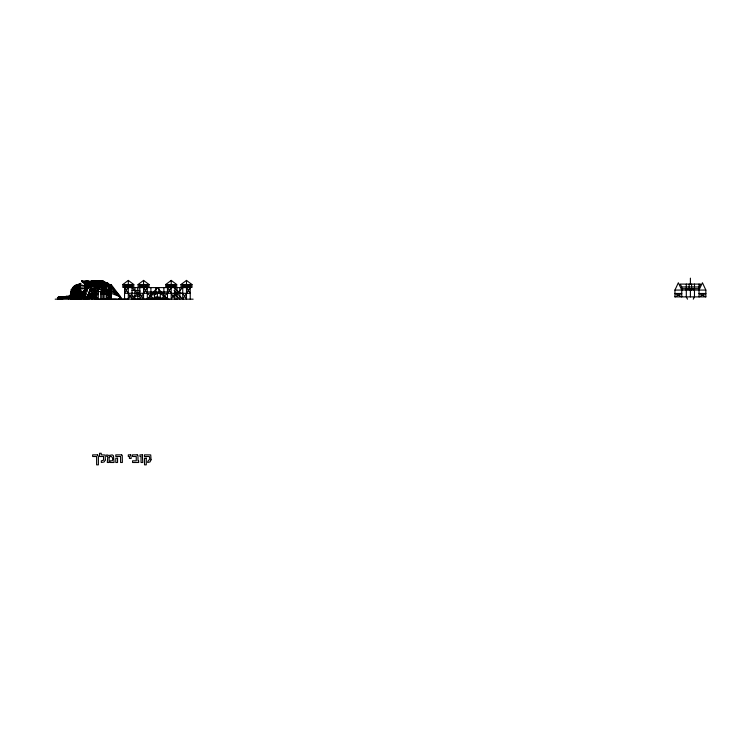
<?xml version="1.0" encoding="UTF-8"?>
<svg xmlns="http://www.w3.org/2000/svg" width="743" height="743" viewBox="0 0 743 743"><rect width="100%" height="100%" fill="white"/><g stroke="black" fill="none" stroke-linecap="round" stroke-linejoin="round"><path stroke-width="1.11" d="M86.996 288.748L87.646 286.036L87.748 288.098L85.668 288.098C84.405 285.971 87.86 284.569 88.259 286.863C86.151 291.535 85.166 286.194 85.631 283.622L85.919 282.628L84.377 281.773L89.504 281.773C87.878 285.173 83.755 282.368 81.674 280.891L82.872 282.442L84.916 283.139L84.553 283.622C87.46 287.745 81.999 293.216 86.392 297.274L89.559 297.989L92.717 297.274L101.494 286.064M98.615 288.238L98.54 285.767L98.735 288.145L97.129 287.56L97.268 286.51L98.429 286.844C99.06 288.33 98.773 284.281 98.838 288.238C95.42 286.891 98.457 286.417 97.528 284.708M107.828 284.94L107.828 286.064C104.401 287.652 97.881 287.55 100.649 281.597L101.039 281.114L101.419 281.597M99.079 287.216C96.571 289.501 90.655 285.516 92.875 282.126L91.918 281.105L93.386 281.606L92.271 282.591L92.903 286.12L95.373 286.677L95.085 285.247C97.667 282.507 98.002 288.433 99.07 287.922C98.187 283.538 98.55 286.473 98.708 282.591M99.497 284.448L99.497 283.529C100.036 285.637 96.971 284.012 98.141 282.591L96.562 281.105L94.296 281.105L96.915 280.863L98.828 282.591L98.726 283.529C98.893 281.16 95.485 279.647 94.296 282.591L94.612 285.618L95.968 287.625M77.829 297.349L76.501 298.881L76.473 284.978L80.978 283.343L79.975 283.863L80.439 283.436L80.476 298.89L76.51 294.274L80.448 289.696L76.102 289.566L80.467 294.247L76.538 298.872L76.501 292.11M108.162 284.114L107.828 283.334L105.144 282.554L105.692 282.823L105.181 286.51L105.144 282.554L103.76 281.801L103.853 287.039L106.175 286.306L106.388 285.563M94.472 295.816C90.209 300.896 46.763 298.268 77.207 294.98L78.498 292.11M71.607 298.017L71.049 295.863L75.145 295.575L75.572 296.169M57.898 297.609L58.483 299.178L61.883 297.525L58.483 297.135L57.397 298.129L58.186 298.983C67.39 297.042 77.17 299.039 86.392 297.274C89.968 294.479 89.662 289.185 92.903 286.12L92.16 283.529L93.293 281.606L89.782 283.585M87.748 288.098L87.117 288.553L88.231 287.29L88.231 284.578L90.2 284.615L89.058 298.881L95.726 294.284M98.726 288.238L98.726 284.207L99.441 283.863L97.547 280.919L93.191 280.919L95.225 281.606L95.15 282.591L94.296 283.027L93.692 282.591L94.38 281.606L96.692 280.798C98.271 282.6 99.989 280.613 98.605 281.56C99.943 280.046 98.141 283.102 97.602 283.863C98.234 285.572 101.587 283.947 99.274 282.786L98.605 283.027M87.34 286.269L87.377 288.052L89.364 287.29L92.262 284.495L91.593 284.458M92.225 284.393L99.246 284.365L98.485 285.34L98.401 284.653L99.098 284.365L98.262 286.714M108.283 284.94L100.407 284.94L98.791 284.114L100.416 283.334L107.967 283.334L107.949 286.064C105.85 287.727 105.766 281.56 107.967 283.334L108.209 285.646L107.689 283.334L105.692 282.823L105.85 286.389M83.885 290.606L83.42 292.11L75.182 292.11L75.182 298.881L84.442 291.08L84.646 283.64L85.139 286.036L84.442 291.08L87.888 295.816L91.138 296.903L92.392 294.665L93.219 288.888L94.937 286.231L94.937 298.881M96.376 286.826L95.197 288.219L93.219 288.888L91.231 288.219L90.005 286.482L90.126 282.879L89.364 287.29L84.442 291.08L85.139 286.036L84.507 284.597L85.798 285.136L85.928 288.748M102.664 286.306L102.181 286.937L101.745 285.563L102.302 280.845C106.11 281.773 106.881 284.3 107.707 286.064L108.088 284.94M101.485 286.687L100.983 282.405L101.55 281.105L102.404 281.207L101.039 280.743L100.324 282.405L100.574 286.064L103.946 287.039L103.193 286.064L102.933 281.077L102.358 282.405L102.515 286.064L102.813 286.984L104.048 287.039L104.234 286.306M99.599 283.027L99.599 284.448L97.593 284.374L97.639 285.442L97.909 284.365M98.726 284.523L98.726 285.442L99.144 284.207M85.817 285.516L85.631 286.863L87.581 286.036L87.888 283.622L87.349 283.139L89.504 281.773C87.154 279.786 85.751 285.832 86.903 284.903C86.662 284.058 85.25 284.346 86.755 282.823L87.535 282.823L85.77 283.622L85.882 284.578M157.395 298.212L157.395 298.742M159.736 298.658L155.055 298.742L154.971 297.962M85.139 286.036L89.615 286.036L90.154 282.832L88.881 287.29L87.377 288.052L87.265 287.569M107.456 283.687L111.441 284.903L111.441 298.797L106.546 294.2L100.695 294.209L111.441 294.2L106.593 298.844L106.481 285.73M106.314 283.334L100.389 283.018L98.865 281.801L99.581 281.383M98.838 288.238L99.033 286.844L93.989 286.844M107.921 284.94L107.967 285.646M67.214 298.064L58.483 299.178L58.103 297.358C59.867 295.816 68.087 297.172 66.898 296.16M87.377 281.114L85.454 281.773L87.265 280.965L89.299 281.773L85.863 283.622L86.132 286.055M85.018 281.773L87.34 282.386L88.092 283.622L86.931 286.352L87.442 283.622L86.364 283.185M87.683 285.033L87.655 283.622L86.253 282.386L85.38 283.622C86.077 286.51 87.637 285.256 87.581 286.036M97.454 286.176L97.509 286.464M86.522 288.748L86.977 285.136L86.94 286.436M88.863 281.773L87.265 280.965L83.067 281.773L86.012 281.504L86.652 283.269L87.265 280.965L89.262 281.773M99.274 281.142L98.42 282.126L93.943 281.606L95.113 280.798L96.562 281.105C97.482 281.894 99.339 281.133 98.8 281.43C98.401 280.975 100.064 282.424 104.131 281.801C104.986 282.897 105.357 286.566 103.853 287.039M85.761 285.776C84.303 282.972 88.148 286.714 89.606 283.622L89.244 283.139L91.287 282.442L92.485 280.891L83.69 281.773L81.674 280.891L87.572 281.151M87.247 288.748L87.275 288.098C87.302 284.263 85.008 284.922 86.132 288.098L86.132 288.748M86.857 286.278L87.024 285.396L87.544 286.436M87.098 286.055L87.368 285.154L87.405 285.962M98.921 287.216L98.41 285.618M99.738 283.529L99.562 284.56M96.869 284.393L96.98 285.34L97.027 284.653M96.349 281.105L93.962 281.969C92.801 283.129 93.664 286.631 94.76 286.51L93.423 281.95C95.429 280.455 89.522 281.458 93.924 281.272C92.884 282.814 91.937 280.483 93.423 281.504M98.847 288.145L98.141 288.321C97.454 287.021 99.376 285.637 98.745 286.649M98.884 286.687L98.773 286.436M95.791 287.216C97.649 286.909 102.683 285.767 93.358 286.51M85.705 284.578L86.086 283.139L85.166 282.321L88.129 281.894L87.99 284.903M90.2 284.615L90.154 282.832M104.345 283.018L104.131 281.801M94.946 281.105L96.469 280.798L98.735 281.95L99.079 283.529L98.735 281.95L97.9 281.606C98.234 282.554 100.649 284.328 99.023 284.207M107.689 283.334L107.949 286.064L98.865 286.064L100.407 284.94C98.568 283.454 98.085 286.287 98.689 284.393M104.02 283.018L103.853 281.801L102.2 281.207M97.862 282.786L97.983 281.105L91.918 281.105L93.404 282.126C92.392 283.389 93.209 286.399 94.918 287.216M98.132 286.714C98.401 285.173 97.398 287.392 98.949 286.714M98.308 288.145L98.689 286.51M107.391 285.563L106.704 286.315M121.323 298.9L120.487 296.884L111.441 284.903C106.89 287.708 108.329 294.321 108.014 298.797M98.643 284.606L98.55 285.618L92.318 285.618L98.55 285.247L98.735 284.207M97.807 284.365L97.639 285.442L97.77 284.383M87.368 285.154L87.2 286.036M94.296 283.027L95.225 281.606M160.339 298.389C161.881 296.698 153.42 296.856 154.869 297.832M86.049 286.055L86.142 285.396L86.253 288.553M86.643 288.553L86.615 286.269M89.894 282.823L84.247 282.934L85.584 286.863L85.956 285.628M107.001 285.563L106.843 286.315L106.778 285.563M121.09 298.9L120.487 296.884L108.422 289.789M98.28 286.473L98.113 285.99L98.252 286.687M99.367 281.151L98.55 281.504L100.324 282.405L105.051 282.405L105.162 283.018C104.113 279.442 103.426 287.374 104.679 286.306M58.613 298.76L61.883 297.525L58.483 297.135L57.954 297.915L59.003 298.658L58.186 298.983L63.536 298.38L63.285 296.782L57.648 297.655L59.059 297.135L75.145 295.575L74.634 295.389L74.133 296.698L75.303 298.565L75.433 298.064M97.927 281.606C96.107 280.52 94.993 282.814 93.116 281.151L91.714 281.616M98.828 287.699L98.336 288.321M104.837 282.405L105.06 283.334M98.615 287.216L98.457 287.699M67.288 298.017L59.765 298.714L59.793 297.042L58.103 297.358M76.13 298.955C76.102 293.736 75.247 286.649 80.439 283.436M89.615 286.036L90.005 286.482L86.69 289.361L84.851 294.507L76.575 297.311C70.362 296.438 63.536 296.671 57.397 298.129L58.233 297.952M99.376 281.56C97.835 281.486 100.389 281.142 97.9 281.606M98.494 284.606L98.485 285.247M97.287 282.126L97.259 281.105M94.194 285.247L95.206 284.606L95.931 287.216L96.841 287.922L95.308 286.51M99.163 284.458L99.218 283.027L98.485 283.027L98.587 283.529L98.968 283.027M95.838 285.618L96.553 286.139L96.739 287.922L97.76 288.228M86.801 284.903C86.364 286.296 85.584 283.752 86.281 283.269M86.188 283.622L86.532 284.225L87.07 283.139M81.609 290.736L79.919 291.6L79.39 296.03L79.919 298.008L80.783 298.76L81.646 298.008M92.271 282.591L90.005 284.337L90.209 283.622M70.399 298.918L69.823 296.894L71.867 289.872L69.823 296.894L68.449 298.927M98.735 288.145L98.94 287.495M63.285 296.782L59.384 296.894L59.765 298.714M84.628 285.767L79.195 284.411L74.959 285.516L69.823 296.894C71.458 292.863 71.179 286.185 76.473 284.978L69.823 296.894L70.631 298.927M98.364 286.464L98.847 286.204L91.593 286.12M100.732 298.909L100.667 291.6L102.831 286.129M97.166 284.634L96.98 285.34L96.952 284.207M96.785 287.216C96.562 288.906 100.054 287.912 98.763 287.56M95.466 284.606L95.383 282.359L96.079 281.606L97.342 281.374L98.466 282.359L95.866 281.105M101.587 281.801L100.909 281.114L102.404 281.207M103.286 281.801L103.853 281.801L103.946 283.018M103.054 286.984L103.277 286.306M159.801 297.999L155.055 298.658M84.916 282.823L85.696 284.903L88.185 284.903L88.528 283.139L92.485 280.891M106.946 283.334L107.429 284.114M69.823 296.894L73.603 286.529L78.089 285.516L84.628 286.231M93.423 281.95L94.333 282.777L93.293 281.801M96.116 284.68L96.163 282.359L96.831 281.606M100.844 286.445L102.023 286.306M99.033 281.049L98.884 281.578M99.562 281.801L98.838 283.529C99.478 281.913 98.643 281.068 99.181 281.244L98.884 281.773L99.516 281.541M96.896 284.653L98.002 284.458M98.095 283.529L98.921 281.699M699.024 290.067L702.432 282.758L705.85 290.067L705.85 296.884L674.932 296.884L674.932 290.067L678.35 282.758L681.768 290.067M87.377 288.052L90.005 286.482M94.398 295.816L97.788 289.361L101.039 286.306M693.275 299.169L694.473 296.884L694.473 284.095M92.457 281.606L91.816 281.328M94.519 282.126L94.807 281.606L93.962 281.969C93.934 280.826 95.513 281.792 94.342 282.201M91.76 281.56L93.116 281.151L91.63 281.337M98.865 284.207L92.318 284.606M94.268 294.507L92.717 297.274L91.296 297.274L91.742 296.652L91.742 298.881L90.033 297.702L88.408 298.249L85.51 297.274L83.718 294.739L83.718 291.6L84.916 289.909M98.791 283.529L98.048 282.126M107.949 286.064L108.237 285.563M98.754 281.95L99.042 281.458C100.472 282.897 96.989 281.058 99.042 281.458M87.906 287.569L89.532 285.136L89.996 282.823M132.04 293.271L128.298 299.132L128.298 280.408L122.818 284.523L122.818 287.411L133.786 287.411L133.786 284.523L128.298 280.408M174.103 290.494L182.741 299.132L190.236 287.606L124.555 287.606L132.04 299.132L139.99 291.182M87.312 287.708L87.386 287.29M171.215 287.606L167.472 293.374L160.274 299.132L160.274 293.374L158.835 291.915L147.309 291.915M147.309 287.606L139.823 299.132L139.823 284.523L142.944 286.928M58.483 299.178L59.003 298.658M119.14 298.9L120.487 296.884L110.447 285.433L108.181 285.006M89.095 282.823L88.185 284.903M98.178 282.126L97.983 281.105L97.639 281.606L97.017 280.984M98.513 282.591L98.828 283.027L98.466 282.359M90.005 284.337L91.231 282.591L93.219 281.931L92.392 282.972M85.064 295.073L85.064 298.881L91.593 289.686L98.262 294.284L91.593 298.881L88.333 294.284M98.587 282.721L99.386 284.448M91.742 298.881L95.002 294.284L98.262 298.881L98.262 287.383M95.652 293.364L98.262 289.686L89.42 289.686M82.575 297.711L81.646 298.881L81.646 292.11M75.182 292.11L83.42 298.881L84.544 297.469M85.073 289.956L83.745 291.609L71.179 292.166L71.207 298.881M98.15 282.786L97.695 283.863L98.457 284.523M60.081 297.989L59.291 296.977L58.827 297.516L59.616 298.528M80.012 297.349L78.684 298.881L78.684 292.11M94.045 286.139L93.711 286.51L92.401 285.247M147.309 287.411L145.442 285.971L147.309 284.523L147.309 299.132L157.395 287.606L167.472 299.132L167.472 284.523L170.593 286.928M84.442 291.08L85.882 289.436M75.182 298.881L76.529 297.349M93.469 285.618L92.996 286.139L93.312 285.247M84.423 282.823L84.303 283.622L90.405 283.139L84.117 283.139M92.875 282.126L93.386 281.606M101.067 283.018L101.661 282.405L101.178 281.801M147.309 299.132L155.956 291.915M174.15 296.206L182.741 287.606M86.559 285.442L86.931 283.622M101.215 286.064L102.441 284.94M94.324 281.458L93.377 282.089L93.116 281.151M79.919 291.6L76.817 295.315L76.817 298.203L77.597 298.203M78.498 292.881L77.467 294.906L78.498 298.881M77.207 294.284L76.817 295.315L74.272 295.89M78.498 298.742L79.139 298.184M58.651 297.441L59.793 297.042M84.479 297.599L83.467 298.463L82.445 297.599L81.823 292.11L77.467 294.906L76.575 296.206L74.133 296.698L74.634 296.513M124.555 287.606L127.675 285.043M96.599 284.708L96.599 282.359L97.212 281.727C98.587 282.544 95.828 283.668 96.822 285.247M97.983 281.105L97.361 281.606L97.862 282.126M128.92 286.928L132.04 284.523L132.04 299.132M139.823 287.411L142.944 285.006M167.472 287.411L170.593 285.006M171.847 286.928L174.958 284.523L174.958 299.132L167.472 287.606M182.741 287.411L184.617 285.971L182.741 284.523L182.741 299.132M154.154 297.813L154.72 297.729M94.361 281.105L97.203 281.281M138.087 284.523L143.566 280.408L149.055 284.523L149.055 287.411L138.087 287.411L138.087 284.523L149.055 284.523M165.735 284.523L171.215 280.408L176.704 284.523L176.704 287.411L165.735 287.411L165.735 284.523L176.704 284.523M181.004 284.523L186.493 280.408L191.973 284.523L191.973 287.411L181.004 287.411L181.004 284.523L191.973 284.523M87.433 287.476L88.426 286.863L89.114 284.597L88.166 285.136L88.426 286.863L87.498 287.522M86.95 281.235L90.952 281.773L87.999 281.504M96.952 282.126L96.562 281.374L97.287 281.606M85.974 286.278L85.9 285.442M86.012 285.897L86.355 286.278L86.012 285.154M95.197 288.219L95.726 298.881L89.058 294.284L91.593 294.284L98.262 289.686M85.064 298.881L86.782 297.702M88.018 297.646L86.216 298.881L86.216 296.959M94.472 294.284L94.472 298.881L91.138 296.587L87.813 298.881L87.813 295.705M99.33 284.55L100.054 283.863L99.274 282.786L92.355 282.786M88.073 285.516L87.646 286.036M98.113 283.241L100.649 281.597M93.924 281.272L93.144 281.773L92.652 281.142M98.995 284.523L99.246 283.529M154.005 295.24L159.411 292.138M94.547 284.875L94.974 282.786L93.637 281.541M86.355 286.278L85.909 285.814M66.796 296.476L63.099 296.726M66.786 297.005L66.87 296.438M70.919 296.866L71.022 296.188L74.634 295.389L74.857 296.438M98.624 282.702L97.324 283.027L97.24 284.393M674.932 296.884L681.768 293.476L674.932 293.476L681.768 296.884L681.768 286.974L680.189 284.095L700.603 284.095L699.024 286.974L681.768 286.974M686.309 290.067L689.188 288.702M57.648 297.655L59.291 296.977M99.06 281.987L101.039 281.114M98.42 285.711L100.407 284.94M98.42 283.603L100.416 282.879M59.904 298.454L58.688 298.881L58.483 297.897M85.677 286.436L87.275 286.352M98.958 282.433L98.355 282.591M86.69 289.361L89.058 293.55L92.392 294.665L95.726 293.55M98.865 286.064L108.264 285.563M104.865 286.612L106.24 286.306L106.175 285.563M86.197 285.916L86.077 285.442M58.13 297.441L58.911 297.219M97.249 287.216L94.9 287.216L93.692 286.139M92.55 281.56L91.649 281.578M98.28 282.721L97.621 284.365M85.835 287.522L84.999 286.464L89.327 286.436M72.359 298.881L72.312 288.349L77.031 287.495L80.448 287.736M86.012 281.504L84.377 281.773L85.696 284.903M71.746 290.262L85.315 288.442M88.863 281.504L85.018 281.504M98.615 284.968L98.782 284.848M155.166 297.302L160.051 297.432M61.01 297.339L58.901 297.571L61.883 297.525L59.449 297.757M98.559 284.207L97.862 284.207M98.503 286.278L100.574 286.064M99.599 287.662L106.49 287.69M84.943 282.377L82.872 282.442L91.287 282.442L89.151 282.377M98.447 284.875L98.782 284.745M87.08 287.337L87.888 287.29M82.872 282.442L84.804 282.321M92.931 281.393L91.826 281.439M91.621 281.458L92.206 281.448M71.17 289.863L80.448 289.696L71.17 289.863L71.179 292.166L76.51 292.157M76.12 294.256L71.189 294.284L80.467 294.247L76.51 294.274L77.829 295.816M76.483 285.507L74.959 285.516L75.015 298.881M72.312 288.349L76.492 288.34M96.33 281.291L97.305 281.291M82.027 281.773L92.132 281.773M102.84 281.356L103.639 281.643M92.773 282.126L93.822 282.126M94.77 282.126L98.42 282.126M85.919 282.628L87.674 282.628M98.828 282.591L91.593 282.591L91.593 298.881M92.299 283.027L99.72 283.027M92.16 283.529L100.026 283.529M92.16 283.863L100.147 283.863M84.674 284.235L90.079 284.235M92.169 284.207L99.915 284.207M100.314 284.114L108.283 284.114M122.818 284.523L133.786 284.523M92.346 284.875L96.952 284.959M84.553 284.615L84.656 285.136L90.098 285.136M98.466 285.126L98.708 285.126M111.441 285.433L110.447 285.433L110.447 298.797M84.656 285.136L89.931 285.516M84.925 285.776L89.838 285.776M100.751 286.306L106.24 286.306M101.289 286.612L105.023 286.612L105.265 285.563L105.246 286.51M85.12 286.863L89.634 286.863M89.364 287.29L85.389 287.29L84.999 286.464M94.9 287.216L99.172 287.216M85.426 287.522L88.482 287.569M99.172 287.56L95.791 287.56L94.324 286.51M96.739 287.922L99.079 287.922M111.441 288.265L101.893 287.448L101.995 298.89M85.696 288.553L87.581 288.553M681.768 288.702L699.024 288.702M674.932 290.067L705.85 290.067M132.04 290.439L139.73 290.439M97.426 291.6L106.528 291.6M100.667 291.6L111.441 292.083M158.835 291.915L167.472 291.915M83.42 294.284L75.182 294.284L76.529 295.816M89.058 294.284L98.262 294.284M89.058 294.665L95.726 294.665M132.04 296.206L139.693 296.206M90.562 297.274L92.894 297.274M86.216 297.989L92.894 297.989M119.818 297.897L120.905 297.897M120.635 299.02L117.886 299.178M139.777 299.02L133.313 299.178M145.544 299.085L169.246 299.085M55.177 299.178L193.124 299.178M76.111 291.646L80.458 291.655M100.667 289.519L111.376 289.826L106.546 294.2L111.441 294.2L106.509 289.649L111.376 289.826L101.745 289.556M85.361 288.21L77.031 287.495L77.058 298.937M108.357 290.179L98.067 289.064M93.191 280.919L95.141 281.105M105.59 283.297L106.463 283.38M80.439 285.786L78.089 285.516L78.126 298.927M88.649 281.504L90.627 281.773M105.395 285.795L109.555 286.454L120.487 296.884L108.004 292.083M103.565 281.643L101.67 280.733M98.828 282.702L99.451 283.027M96.163 282.359L96.757 282.591L95.02 282.359L98.615 282.359L98.717 283.529M97.528 287.922L98.141 288.321M101.847 286.687L102.423 286.937M691.594 288.702L694.473 290.067M705.85 296.884L699.024 293.476L705.85 293.476L699.024 296.884L699.024 284.095M96.553 286.139L97.268 286.51M103.556 283.018L104.169 283.334M91.593 294.284L98.262 298.881M91.092 297.646L92.894 298.881L92.894 296.959M120.487 296.884L108.719 288.265L108.719 298.797M190.236 287.411L188.36 285.971L190.236 284.523L190.236 299.132M171.847 285.006L174.958 287.411M128.92 285.006L132.04 287.411M160.274 293.374L167.472 299.132M154.516 299.132L147.309 293.374L143.566 287.606M126.431 286.064L124.555 284.523L124.555 299.132M128.056 287.411L124.555 293.271L174.958 293.271L171.215 299.132L171.215 280.408M85.501 297.525L87.07 298.881L85.947 297.469L85.241 298.008L84.117 297.144L83.42 294.897M97.732 281.606L98.308 282.126M101.745 285.563L101.094 283.334M174.103 287.606L179.862 293.271L190.236 293.374L186.493 287.606M132.04 287.606L139.925 295.5M84.358 297.711L85.287 298.881M139.823 293.271L143.566 299.132L143.566 280.408M84.841 285.516L85.64 287.29M687.507 299.169L686.309 296.884L686.309 284.095M96.878 287.439L97.788 289.361L96.404 292.965L96.404 291.2M101.159 281.114L101.039 281.801M88.231 286.863L88.073 285.776M106.11 286.306L105.961 285.563M74.922 295.658L75.071 296.355M63.155 296.559L63.536 298.38M58.483 297.135L58.604 297.729M105.534 285.563L105.72 286.389L105.785 285.563M85.872 292.872L85.882 290.318M98.865 284.383L98.726 285.442L98.903 284.365M98.513 286.714L98.531 288.377M104.819 287.597L104.912 298.862M103.323 287.522L103.426 298.881M73.622 289.9L73.659 298.881M79.195 284.411L79.232 298.909M109.555 286.454L109.565 298.797M691.594 284.095L691.594 290.067M690.396 278.151L690.396 284.225M690.396 289.176L690.396 296.884M689.188 284.095L689.188 290.067M190.728 284.523L190.728 287.411M187.738 284.523L187.738 287.411M186.493 280.408L186.493 299.132L182.741 293.271L174.113 293.346L179.862 299.132L179.862 287.606M185.239 284.523L185.239 287.411M182.249 284.523L182.249 287.411M176.983 287.606L176.983 299.132M175.459 284.523L175.459 287.411M172.469 284.523L172.469 287.411M169.971 284.523L169.971 287.411M166.98 284.523L166.98 287.411M163.878 287.606L163.878 299.132M158.835 287.606L158.835 293.374M157.395 293.271L157.395 297.181M155.956 287.606L155.956 293.374M154.609 298.537L154.609 299.058M154.516 293.374L154.451 299.178M150.913 287.606L150.913 299.132M147.811 284.523L147.811 287.411M144.82 284.523L144.82 287.411M144.709 299.178L140.845 299.178M142.322 284.523L142.322 287.411M139.331 284.523L139.331 287.411M137.808 287.606L137.808 299.132M134.929 287.606L134.929 299.132M132.533 284.523L132.533 287.411M129.551 284.523L129.551 287.411M127.935 299.178L122.158 299.178M127.053 284.523L127.053 287.411M124.062 284.523L124.062 287.411M116.428 299.178L107.976 299.178M108.088 283.956L108.088 285.646M107.828 283.334L107.828 284.114M107.15 285.563L107.15 286.324M106.76 299.178L104.308 299.178M105.785 282.823L105.785 283.334M105.246 282.554L105.246 283.334M104.939 282.405L104.939 283.018M104.447 282.108L104.447 283.018M104.447 286.306L104.447 286.891M103.565 286.306L103.565 287.021M103.221 299.178L96.971 299.178M102.933 281.077L102.933 281.801M102.933 286.306L102.933 286.984M102.302 286.306L102.302 286.937M99.283 283.027L99.283 284.56M98.429 282.721L98.429 283.529M98.141 284.207L98.141 287.216M98.002 286.51L98.002 287.216M97.788 286.343L97.788 287.216M97.129 285.618L97.129 286.139M96.692 281.281L96.822 282.126M96.562 281.105L96.562 282.126M96.562 284.207L96.562 284.875M96.469 280.798L96.479 281.291M89.559 297.274L89.559 297.989M87.265 280.965L87.265 281.773M87.163 281.773L87.163 281.03L86.94 282.321M86.866 282.321L86.801 283.622M86.912 285.776L86.829 286.436M86.755 282.823L86.652 284.225M83.42 292.11L83.42 298.881M105.339 459.843L104.122 461.979L101.336 462.49L101.336 460.836L103.472 460.196L103.574 456.508L99.543 456.508L99.543 453.276L101.243 453.276L101.243 454.865L105.209 455.013L105.339 459.843M151.043 459.778L150.012 461.96L147.625 462.49C147.309 460.149 151.191 460.158 149.269 456.508L144.393 456.508L144.393 454.865L150.718 454.911L151.043 459.778M109.193 457.14L109.063 462.49L107.298 462.49L107.781 456.508L106.713 456.508L106.713 454.865L108.933 455.468L112.128 454.902A2.87 2.87 0 0 1 113.465 455.868L114.069 462.49L110.113 462.49L110.113 460.836L112.304 460.836C113.735 458.533 111.422 454.623 109.193 457.14M70.111 297.906L69.136 297.915L70.111 297.906M97.593 454.865L92.643 454.865L92.643 456.508L96.618 456.508L96.618 464.849L98.382 464.849L98.382 456.499L97.593 454.865M121.573 454.865L115.787 454.865L115.787 456.508L120.589 456.508L120.589 462.49L122.363 462.49L122.261 455.348L121.573 454.865M130.768 454.865L128.307 454.865L128.307 456.508L129.431 456.508L129.431 458.459L131.223 458.459L130.768 454.865M137.195 454.865L132.486 454.865L132.486 456.508L136.266 456.508L136.266 460.836L132.542 460.836L132.542 462.49L138.7 462.49L138.7 460.836L138.031 460.836L137.966 455.431L137.195 454.865M142.322 454.865L139.972 454.865L139.972 456.508L141.031 456.508L141.031 462.49L142.795 462.49L142.322 454.865M117.552 458.217L115.787 458.217L115.787 462.49L117.552 462.49L117.552 458.217M146.287 458.19L144.523 458.19L144.523 464.849L146.287 464.849L146.287 458.19M98.587 283.529L98.494 283.027L98.615 283.529"/></g></svg>
